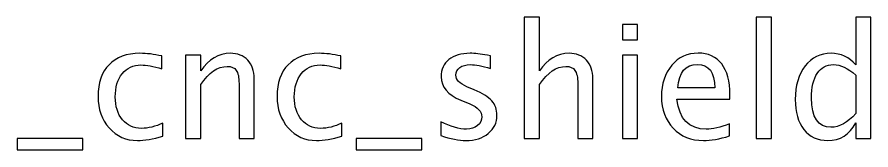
# Model space of a CAD drawing. Header units: centimetres. Extents: x -55 to 43, y -73 to 74.
# Drawn here: x 22.8 to 29.66, y -25.95 to -24.88 of the extents above; entities that cross this region are included whole.
import ezdxf

# ---------------------------------------------------------------- set-up
doc = ezdxf.new("R2010")
doc.units = ezdxf.units.CM
doc.header["$MEASUREMENT"] = 0
doc.layers.add('Layer 1', color=7, linetype='Continuous')

msp = doc.modelspace()

# ---------------------------------------------------------------- linework, layer by layer
at = {"layer": 'Layer 1'}
for points, knots in [([(26.8772, -25.86003), (26.8772, -25.86003), (26.8772, -24.88086), (26.8772, -24.88086), (26.8772, -24.88086), (26.8772, -24.88086), (26.99912, -24.88086), (26.99912, -24.88086), (26.99912, -24.88086), (26.99912, -24.88086), (26.99912, -25.31414), (26.99912, -25.31414), (26.99912, -25.31414), (27.06368, -25.21995), (27.14284, -25.17296), (27.2364, -25.17296), (27.2364, -25.17296), (27.29524, -25.17296), (27.34202, -25.19137), (27.37652, -25.22842), (27.37652, -25.22842), (27.41102, -25.26525), (27.42838, -25.31499), (27.42838, -25.37722), (27.42838, -25.37722), (27.42838, -25.37722), (27.42838, -25.86003), (27.42838, -25.86003), (27.42838, -25.86003), (27.42838, -25.86003), (27.30646, -25.86003), (27.30646, -25.86003), (27.30646, -25.86003), (27.30646, -25.86003), (27.30646, -25.41701), (27.30646, -25.41701), (27.30646, -25.41701), (27.30646, -25.36706), (27.29905, -25.3315), (27.28445, -25.31033), (27.28445, -25.31033), (27.26963, -25.28895), (27.24529, -25.27837), (27.21121, -25.27837), (27.21121, -25.27837), (27.13628, -25.27837), (27.06558, -25.32726), (26.99912, -25.42505), (26.99912, -25.42505), (26.99912, -25.42505), (26.99912, -25.86003), (26.99912, -25.86003), (26.99912, -25.86003), (26.99912, -25.86003), (26.8772, -25.86003), (26.8772, -25.86003)], [0, 0, 0, 0, 0.0666667, 0.0666667, 0.0666667, 0.0666667, 0.1333333, 0.1333333, 0.1333333, 0.1333333, 0.2, 0.2, 0.2, 0.2, 0.2666667, 0.2666667, 0.2666667, 0.2666667, 0.3333333, 0.3333333, 0.3333333, 0.3333333, 0.4, 0.4, 0.4, 0.4, 0.4666667, 0.4666667, 0.4666667, 0.4666667, 0.5333333, 0.5333333, 0.5333333, 0.5333333, 0.6, 0.6, 0.6, 0.6, 0.6666667, 0.6666667, 0.6666667, 0.6666667, 0.7333333, 0.7333333, 0.7333333, 0.7333333, 0.8, 0.8, 0.8, 0.8, 0.8666667, 0.8666667, 0.8666667, 0.8666667, 1, 1, 1, 1]), ([(28.74008, -25.86003), (28.74008, -25.86003), (28.74008, -24.88086), (28.74008, -24.88086), (28.74008, -24.88086), (28.74008, -24.88086), (28.862, -24.88086), (28.862, -24.88086), (28.862, -24.88086), (28.862, -24.88086), (28.862, -25.86003), (28.862, -25.86003), (28.862, -25.86003), (28.862, -25.86003), (28.74008, -25.86003), (28.74008, -25.86003)], [0, 0, 0, 0, 0.2, 0.2, 0.2, 0.2, 0.4, 0.4, 0.4, 0.4, 0.6, 0.6, 0.6, 0.6, 1, 1, 1, 1]), ([(29.54018, -25.86003), (29.54018, -25.86003), (29.54018, -25.73366), (29.54018, -25.73366), (29.54018, -25.73366), (29.49044, -25.82807), (29.41551, -25.87527), (29.31539, -25.87527), (29.31539, -25.87527), (29.23411, -25.87527), (29.17019, -25.84585), (29.12362, -25.78679), (29.12362, -25.78679), (29.07705, -25.72774), (29.05377, -25.64709), (29.05377, -25.54486), (29.05377, -25.54486), (29.05377, -25.4331), (29.08023, -25.34314), (29.13293, -25.27498), (29.13293, -25.27498), (29.18585, -25.20704), (29.25528, -25.17296), (29.34143, -25.17296), (29.34143, -25.17296), (29.42122, -25.17296), (29.48769, -25.20344), (29.54018, -25.26461), (29.54018, -25.26461), (29.54018, -25.26461), (29.54018, -24.88086), (29.54018, -24.88086), (29.54018, -24.88086), (29.54018, -24.88086), (29.6621, -24.88086), (29.6621, -24.88086), (29.6621, -24.88086), (29.6621, -24.88086), (29.6621, -25.86003), (29.6621, -25.86003), (29.6621, -25.86003), (29.6621, -25.86003), (29.54018, -25.86003), (29.54018, -25.86003)], [0, 0, 0, 0, 0.0833333, 0.0833333, 0.0833333, 0.0833333, 0.1666667, 0.1666667, 0.1666667, 0.1666667, 0.25, 0.25, 0.25, 0.25, 0.3333333, 0.3333333, 0.3333333, 0.3333333, 0.4166667, 0.4166667, 0.4166667, 0.4166667, 0.5, 0.5, 0.5, 0.5, 0.5833333, 0.5833333, 0.5833333, 0.5833333, 0.6666667, 0.6666667, 0.6666667, 0.6666667, 0.75, 0.75, 0.75, 0.75, 0.8333333, 0.8333333, 0.8333333, 0.8333333, 1, 1, 1, 1]), ([(27.66545, -25.06374), (27.66545, -25.06374), (27.66545, -24.94182), (27.66545, -24.94182), (27.66545, -24.94182), (27.66545, -24.94182), (27.78737, -24.94182), (27.78737, -24.94182), (27.78737, -24.94182), (27.78737, -24.94182), (27.78737, -25.06374), (27.78737, -25.06374), (27.78737, -25.06374), (27.78737, -25.06374), (27.66545, -25.06374), (27.66545, -25.06374)], [0, 0, 0, 0, 0.2, 0.2, 0.2, 0.2, 0.4, 0.4, 0.4, 0.4, 0.6, 0.6, 0.6, 0.6, 1, 1, 1, 1]), ([(23.97292, -25.83971), (23.89397, -25.86342), (23.82581, -25.87527), (23.76845, -25.87527), (23.76845, -25.87527), (23.67743, -25.87527), (23.60208, -25.84161), (23.54218, -25.77452), (23.54218, -25.77452), (23.48228, -25.70721), (23.45222, -25.62233), (23.45222, -25.52009), (23.45222, -25.52009), (23.45222, -25.41087), (23.48185, -25.32557), (23.54112, -25.26461), (23.54112, -25.26461), (23.60039, -25.20344), (23.68315, -25.17296), (23.78941, -25.17296), (23.78941, -25.17296), (23.84169, -25.17296), (23.90053, -25.18016), (23.9653, -25.19455), (23.9653, -25.19455), (23.9653, -25.19455), (23.9653, -25.29742), (23.9653, -25.29742), (23.9653, -25.29742), (23.89651, -25.2771), (23.84042, -25.26694), (23.79724, -25.26694), (23.79724, -25.26694), (23.73458, -25.26694), (23.68442, -25.29043), (23.64695, -25.33721), (23.64695, -25.33721), (23.60949, -25.38399), (23.59065, -25.44643), (23.59065, -25.52433), (23.59065, -25.52433), (23.59065, -25.59989), (23.61012, -25.66085), (23.64886, -25.70763), (23.64886, -25.70763), (23.68759, -25.7542), (23.73818, -25.77748), (23.80105, -25.77748), (23.80105, -25.77748), (23.85672, -25.77748), (23.91387, -25.76309), (23.97292, -25.7343), (23.97292, -25.7343), (23.97292, -25.7343), (23.97292, -25.83971), (23.97292, -25.83971)], [0, 0, 0, 0, 0.0666667, 0.0666667, 0.0666667, 0.0666667, 0.1333333, 0.1333333, 0.1333333, 0.1333333, 0.2, 0.2, 0.2, 0.2, 0.2666667, 0.2666667, 0.2666667, 0.2666667, 0.3333333, 0.3333333, 0.3333333, 0.3333333, 0.4, 0.4, 0.4, 0.4, 0.4666667, 0.4666667, 0.4666667, 0.4666667, 0.5333333, 0.5333333, 0.5333333, 0.5333333, 0.6, 0.6, 0.6, 0.6, 0.6666667, 0.6666667, 0.6666667, 0.6666667, 0.7333333, 0.7333333, 0.7333333, 0.7333333, 0.8, 0.8, 0.8, 0.8, 0.8666667, 0.8666667, 0.8666667, 0.8666667, 1, 1, 1, 1]), ([(24.15601, -25.86003), (24.15601, -25.86003), (24.15601, -25.18693), (24.15601, -25.18693), (24.15601, -25.18693), (24.15601, -25.18693), (24.27793, -25.18693), (24.27793, -25.18693), (24.27793, -25.18693), (24.27793, -25.18693), (24.27793, -25.31414), (24.27793, -25.31414), (24.27793, -25.31414), (24.34249, -25.21995), (24.42165, -25.17296), (24.51521, -25.17296), (24.51521, -25.17296), (24.57405, -25.17296), (24.62083, -25.19137), (24.65533, -25.22842), (24.65533, -25.22842), (24.68983, -25.26525), (24.70719, -25.31499), (24.70719, -25.37722), (24.70719, -25.37722), (24.70719, -25.37722), (24.70719, -25.86003), (24.70719, -25.86003), (24.70719, -25.86003), (24.70719, -25.86003), (24.58527, -25.86003), (24.58527, -25.86003), (24.58527, -25.86003), (24.58527, -25.86003), (24.58527, -25.41701), (24.58527, -25.41701), (24.58527, -25.41701), (24.58527, -25.36706), (24.57786, -25.3315), (24.56326, -25.31033), (24.56326, -25.31033), (24.54844, -25.28895), (24.5241, -25.27837), (24.49002, -25.27837), (24.49002, -25.27837), (24.41509, -25.27837), (24.34439, -25.32726), (24.27793, -25.42505), (24.27793, -25.42505), (24.27793, -25.42505), (24.27793, -25.86003), (24.27793, -25.86003), (24.27793, -25.86003), (24.27793, -25.86003), (24.15601, -25.86003), (24.15601, -25.86003)], [0, 0, 0, 0, 0.0666667, 0.0666667, 0.0666667, 0.0666667, 0.1333333, 0.1333333, 0.1333333, 0.1333333, 0.2, 0.2, 0.2, 0.2, 0.2666667, 0.2666667, 0.2666667, 0.2666667, 0.3333333, 0.3333333, 0.3333333, 0.3333333, 0.4, 0.4, 0.4, 0.4, 0.4666667, 0.4666667, 0.4666667, 0.4666667, 0.5333333, 0.5333333, 0.5333333, 0.5333333, 0.6, 0.6, 0.6, 0.6, 0.6666667, 0.6666667, 0.6666667, 0.6666667, 0.7333333, 0.7333333, 0.7333333, 0.7333333, 0.8, 0.8, 0.8, 0.8, 0.8666667, 0.8666667, 0.8666667, 0.8666667, 1, 1, 1, 1]), ([(25.41162, -25.83971), (25.33267, -25.86342), (25.26451, -25.87527), (25.20715, -25.87527), (25.20715, -25.87527), (25.11613, -25.87527), (25.04078, -25.84161), (24.98088, -25.77452), (24.98088, -25.77452), (24.92098, -25.70721), (24.89092, -25.62233), (24.89092, -25.52009), (24.89092, -25.52009), (24.89092, -25.41087), (24.92055, -25.32557), (24.97982, -25.26461), (24.97982, -25.26461), (25.03909, -25.20344), (25.12185, -25.17296), (25.22811, -25.17296), (25.22811, -25.17296), (25.28039, -25.17296), (25.33923, -25.18016), (25.404, -25.19455), (25.404, -25.19455), (25.404, -25.19455), (25.404, -25.29742), (25.404, -25.29742), (25.404, -25.29742), (25.33521, -25.2771), (25.27912, -25.26694), (25.23594, -25.26694), (25.23594, -25.26694), (25.17328, -25.26694), (25.12312, -25.29043), (25.08565, -25.33721), (25.08565, -25.33721), (25.04819, -25.38399), (25.02935, -25.44643), (25.02935, -25.52433), (25.02935, -25.52433), (25.02935, -25.59989), (25.04882, -25.66085), (25.08756, -25.70763), (25.08756, -25.70763), (25.12629, -25.7542), (25.17688, -25.77748), (25.23975, -25.77748), (25.23975, -25.77748), (25.29542, -25.77748), (25.35257, -25.76309), (25.41162, -25.7343), (25.41162, -25.7343), (25.41162, -25.7343), (25.41162, -25.83971), (25.41162, -25.83971)], [0, 0, 0, 0, 0.0666667, 0.0666667, 0.0666667, 0.0666667, 0.1333333, 0.1333333, 0.1333333, 0.1333333, 0.2, 0.2, 0.2, 0.2, 0.2666667, 0.2666667, 0.2666667, 0.2666667, 0.3333333, 0.3333333, 0.3333333, 0.3333333, 0.4, 0.4, 0.4, 0.4, 0.4666667, 0.4666667, 0.4666667, 0.4666667, 0.5333333, 0.5333333, 0.5333333, 0.5333333, 0.6, 0.6, 0.6, 0.6, 0.6666667, 0.6666667, 0.6666667, 0.6666667, 0.7333333, 0.7333333, 0.7333333, 0.7333333, 0.8, 0.8, 0.8, 0.8, 0.8666667, 0.8666667, 0.8666667, 0.8666667, 1, 1, 1, 1]), ([(26.20558, -25.8359), (26.20558, -25.8359), (26.20558, -25.72414), (26.20558, -25.72414), (26.20558, -25.72414), (26.28538, -25.76393), (26.35459, -25.78383), (26.41365, -25.78383), (26.41365, -25.78383), (26.44879, -25.78383), (26.478, -25.7743), (26.50107, -25.75525), (26.50107, -25.75525), (26.52414, -25.73642), (26.53578, -25.71271), (26.53578, -25.68413), (26.53578, -25.68413), (26.53578, -25.64244), (26.5034, -25.60793), (26.43863, -25.58063), (26.43863, -25.58063), (26.43863, -25.58063), (26.36729, -25.55036), (26.36729, -25.55036), (26.36729, -25.55036), (26.2621, -25.50676), (26.20939, -25.44368), (26.20939, -25.36177), (26.20939, -25.36177), (26.20939, -25.30313), (26.23013, -25.25699), (26.27162, -25.22334), (26.27162, -25.22334), (26.31311, -25.18968), (26.37005, -25.17296), (26.44222, -25.17296), (26.44222, -25.17296), (26.47969, -25.17296), (26.52626, -25.17804), (26.5815, -25.18841), (26.5815, -25.18841), (26.5815, -25.18841), (26.6069, -25.19328), (26.6069, -25.19328), (26.6069, -25.19328), (26.6069, -25.19328), (26.6069, -25.29488), (26.6069, -25.29488), (26.6069, -25.29488), (26.53896, -25.27456), (26.48477, -25.2644), (26.44434, -25.2644), (26.44434, -25.2644), (26.40878, -25.2644), (26.38063, -25.27223), (26.35925, -25.28768), (26.35925, -25.28768), (26.33808, -25.30313), (26.3275, -25.32388), (26.3275, -25.34991), (26.3275, -25.34991), (26.3275, -25.38653), (26.35713, -25.41765), (26.41661, -25.44283), (26.41661, -25.44283), (26.41661, -25.44283), (26.47524, -25.4676), (26.47524, -25.4676), (26.47524, -25.4676), (26.54171, -25.49554), (26.5887, -25.52517), (26.61621, -25.55629), (26.61621, -25.55629), (26.64394, -25.5874), (26.6577, -25.62635), (26.6577, -25.67292), (26.6577, -25.67292), (26.6577, -25.73197), (26.63442, -25.78044), (26.58764, -25.81833), (26.58764, -25.81833), (26.54107, -25.85622), (26.48138, -25.87527), (26.40878, -25.87527), (26.40878, -25.87527), (26.3529, -25.87527), (26.28538, -25.86215), (26.20558, -25.8359)], [0, 0, 0, 0, 0.0434783, 0.0434783, 0.0434783, 0.0434783, 0.0869565, 0.0869565, 0.0869565, 0.0869565, 0.1304348, 0.1304348, 0.1304348, 0.1304348, 0.173913, 0.173913, 0.173913, 0.173913, 0.2173913, 0.2173913, 0.2173913, 0.2173913, 0.2608696, 0.2608696, 0.2608696, 0.2608696, 0.3043478, 0.3043478, 0.3043478, 0.3043478, 0.3478261, 0.3478261, 0.3478261, 0.3478261, 0.3913043, 0.3913043, 0.3913043, 0.3913043, 0.4347826, 0.4347826, 0.4347826, 0.4347826, 0.4782609, 0.4782609, 0.4782609, 0.4782609, 0.5217391, 0.5217391, 0.5217391, 0.5217391, 0.5652174, 0.5652174, 0.5652174, 0.5652174, 0.6086957, 0.6086957, 0.6086957, 0.6086957, 0.6521739, 0.6521739, 0.6521739, 0.6521739, 0.6956522, 0.6956522, 0.6956522, 0.6956522, 0.7391304, 0.7391304, 0.7391304, 0.7391304, 0.7826087, 0.7826087, 0.7826087, 0.7826087, 0.826087, 0.826087, 0.826087, 0.826087, 0.8695652, 0.8695652, 0.8695652, 0.8695652, 0.9130435, 0.9130435, 0.9130435, 0.9130435, 1, 1, 1, 1]), ([(28.52651, -25.83844), (28.4446, -25.86299), (28.37453, -25.87527), (28.31611, -25.87527), (28.31611, -25.87527), (28.21642, -25.87527), (28.13535, -25.84225), (28.07291, -25.77642), (28.07291, -25.77642), (28.01047, -25.71059), (27.97914, -25.62529), (27.97914, -25.5203), (27.97914, -25.5203), (27.97914, -25.41849), (28.00666, -25.33488), (28.0619, -25.26948), (28.0619, -25.26948), (28.11715, -25.20429), (28.18784, -25.17169), (28.27399, -25.17169), (28.27399, -25.17169), (28.35548, -25.17169), (28.41856, -25.20069), (28.46301, -25.25868), (28.46301, -25.25868), (28.50746, -25.31668), (28.52969, -25.39881), (28.52969, -25.50528), (28.52969, -25.50528), (28.52969, -25.50528), (28.52905, -25.54253), (28.52905, -25.54253), (28.52905, -25.54253), (28.52905, -25.54253), (28.1036, -25.54253), (28.1036, -25.54253), (28.1036, -25.54253), (28.12138, -25.7034), (28.19991, -25.78383), (28.33897, -25.78383), (28.33897, -25.78383), (28.38999, -25.78383), (28.45243, -25.76944), (28.52651, -25.74065), (28.52651, -25.74065), (28.52651, -25.74065), (28.52651, -25.83844), (28.52651, -25.83844)], [0, 0, 0, 0, 0.0769231, 0.0769231, 0.0769231, 0.0769231, 0.1538462, 0.1538462, 0.1538462, 0.1538462, 0.2307692, 0.2307692, 0.2307692, 0.2307692, 0.3076923, 0.3076923, 0.3076923, 0.3076923, 0.3846154, 0.3846154, 0.3846154, 0.3846154, 0.4615385, 0.4615385, 0.4615385, 0.4615385, 0.5384615, 0.5384615, 0.5384615, 0.5384615, 0.6153846, 0.6153846, 0.6153846, 0.6153846, 0.6923077, 0.6923077, 0.6923077, 0.6923077, 0.7692308, 0.7692308, 0.7692308, 0.7692308, 0.8461538, 0.8461538, 0.8461538, 0.8461538, 1, 1, 1, 1]), ([(27.66545, -25.86003), (27.66545, -25.86003), (27.66545, -25.18693), (27.66545, -25.18693), (27.66545, -25.18693), (27.66545, -25.18693), (27.78737, -25.18693), (27.78737, -25.18693), (27.78737, -25.18693), (27.78737, -25.18693), (27.78737, -25.86003), (27.78737, -25.86003), (27.78737, -25.86003), (27.78737, -25.86003), (27.66545, -25.86003), (27.66545, -25.86003)], [0, 0, 0, 0, 0.2, 0.2, 0.2, 0.2, 0.4, 0.4, 0.4, 0.4, 0.6, 0.6, 0.6, 0.6, 1, 1, 1, 1]), ([(28.10995, -25.45109), (28.10995, -25.45109), (28.40713, -25.45109), (28.40713, -25.45109), (28.40713, -25.45109), (28.40713, -25.32578), (28.36035, -25.26313), (28.26701, -25.26313), (28.26701, -25.26313), (28.17303, -25.26313), (28.12075, -25.32578), (28.10995, -25.45109)], [0, 0, 0, 0, 0.25, 0.25, 0.25, 0.25, 0.5, 0.5, 0.5, 0.5, 1, 1, 1, 1]), ([(29.54018, -25.34801), (29.47689, -25.29234), (29.41699, -25.2644), (29.36026, -25.2644), (29.36026, -25.2644), (29.30438, -25.2644), (29.2612, -25.28768), (29.23051, -25.33446), (29.23051, -25.33446), (29.19982, -25.38103), (29.18458, -25.44707), (29.18458, -25.53258), (29.18458, -25.53258), (29.18458, -25.68985), (29.23665, -25.76859), (29.341, -25.76859), (29.341, -25.76859), (29.40874, -25.76859), (29.4752, -25.73155), (29.54018, -25.65768), (29.54018, -25.65768), (29.54018, -25.65768), (29.54018, -25.34801), (29.54018, -25.34801)], [0, 0, 0, 0, 0.1428571, 0.1428571, 0.1428571, 0.1428571, 0.2857143, 0.2857143, 0.2857143, 0.2857143, 0.4285714, 0.4285714, 0.4285714, 0.4285714, 0.5714286, 0.5714286, 0.5714286, 0.5714286, 0.7142857, 0.7142857, 0.7142857, 0.7142857, 1, 1, 1, 1]), ([(22.80198, -25.95147), (22.80198, -25.95147), (22.80198, -25.86003), (22.80198, -25.86003), (22.80198, -25.86003), (22.80198, -25.86003), (23.3303, -25.86003), (23.3303, -25.86003), (23.3303, -25.86003), (23.3303, -25.86003), (23.3303, -25.95147), (23.3303, -25.95147), (23.3303, -25.95147), (23.3303, -25.95147), (22.80198, -25.95147), (22.80198, -25.95147)], [0, 0, 0, 0, 0.2, 0.2, 0.2, 0.2, 0.4, 0.4, 0.4, 0.4, 0.6, 0.6, 0.6, 0.6, 1, 1, 1, 1]), ([(25.52613, -25.95147), (25.52613, -25.95147), (25.52613, -25.86003), (25.52613, -25.86003), (25.52613, -25.86003), (25.52613, -25.86003), (26.05445, -25.86003), (26.05445, -25.86003), (26.05445, -25.86003), (26.05445, -25.86003), (26.05445, -25.95147), (26.05445, -25.95147), (26.05445, -25.95147), (26.05445, -25.95147), (25.52613, -25.95147), (25.52613, -25.95147)], [0, 0, 0, 0, 0.2, 0.2, 0.2, 0.2, 0.4, 0.4, 0.4, 0.4, 0.6, 0.6, 0.6, 0.6, 1, 1, 1, 1])]:
    msp.add_open_spline(points, degree=3, knots=knots, dxfattribs=at)

doc.saveas('drawing.dxf')
